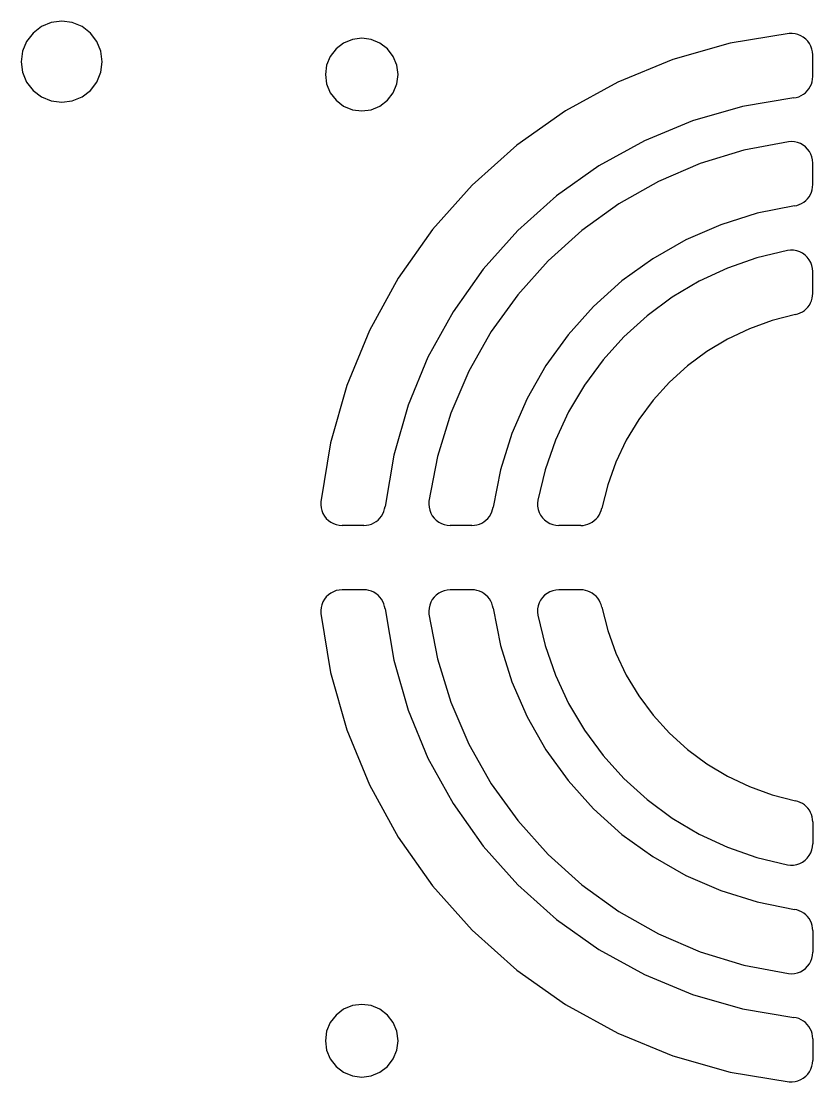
# Model space of a CAD drawing. Extents: x -1267 to 2080, y -21 to 4009.
# Drawn here: x -720.2 to -661.7, y 1482.8 to 1561.3 of the extents above; entities that cross this region are included whole.
import ezdxf

# ---------------------------------------------------------------- set-up
doc = ezdxf.new("R2010")
doc.units = 0
doc.layers.add('Layer0', color=7, linetype='Continuous', true_color=0xffffff)

msp = doc.modelspace()

# ---------------------------------------------------------------- linework, layer by layer
at = {"layer": 'Layer0'}
for p, q in [((-718.017, 1561.225, 0.045), (-718.741, 1560.925, 0.045)), ((-717.241, 1561.327, 0.045), (-718.017, 1561.225, 0.045)), ((-716.464, 1561.225, 0.045), (-717.241, 1561.327, 0.045)), ((-715.741, 1560.925, 0.045), (-716.464, 1561.225, 0.045)), ((-719.362, 1560.448, 0.045), (-719.839, 1559.827, 0.045)), ((-718.741, 1560.925, 0.045), (-719.362, 1560.448, 0.045)), ((-715.119, 1560.448, 0.045), (-715.741, 1560.925, 0.045)), ((-714.643, 1559.827, 0.045), (-715.119, 1560.448, 0.045)), ((-663.428, 1560.408, 0.045), (-667.781, 1559.692, 0.045)), ((-663.206, 1560.416, 0.045), (-663.428, 1560.408, 0.045)), ((-662.986, 1560.393, 0.045), (-663.206, 1560.416, 0.045)), ((-662.77, 1560.34, 0.045), (-662.986, 1560.393, 0.045)), ((-662.565, 1560.257, 0.045), (-662.77, 1560.34, 0.045)), ((-719.839, 1559.827, 0.045), (-720.139, 1559.104, 0.045)), ((-714.343, 1559.104, 0.045), (-714.643, 1559.827, 0.045)), ((-696.387, 1559.71, 0.045), (-696.944, 1559.282, 0.045)), ((-695.737, 1559.979, 0.045), (-696.387, 1559.71, 0.045)), ((-695.04, 1560.07, 0.045), (-695.737, 1559.979, 0.045)), ((-694.344, 1559.979, 0.045), (-695.04, 1560.07, 0.045)), ((-693.694, 1559.71, 0.045), (-694.344, 1559.979, 0.045)), ((-693.137, 1559.282, 0.045), (-693.694, 1559.71, 0.045)), ((-667.781, 1559.692, 0.045), (-672.026, 1558.49, 0.045)), ((-662.373, 1560.146, 0.045), (-662.565, 1560.257, 0.045)), ((-662.198, 1560.01, 0.045), (-662.373, 1560.146, 0.045)), ((-662.044, 1559.85, 0.045), (-662.198, 1560.01, 0.045)), ((-661.913, 1559.671, 0.045), (-662.044, 1559.85, 0.045)), ((-661.809, 1559.476, 0.045), (-661.913, 1559.671, 0.045)), ((-720.139, 1559.104, 0.045), (-720.241, 1558.327, 0.045)), ((-714.241, 1558.327, 0.045), (-714.343, 1559.104, 0.045)), ((-696.944, 1559.282, 0.045), (-697.372, 1558.724, 0.045)), ((-692.709, 1558.724, 0.045), (-693.137, 1559.282, 0.045)), ((-661.733, 1559.267, 0.045), (-661.809, 1559.476, 0.045)), ((-661.687, 1559.05, 0.045), (-661.733, 1559.267, 0.045)), ((-661.672, 1558.829, 0.045), (-661.687, 1559.05, 0.045)), ((-661.672, 1557.232, 0.045), (-661.672, 1558.829, 0.045)), ((-720.241, 1558.327, 0.045), (-720.139, 1557.551, 0.045)), ((-714.343, 1557.551, 0.045), (-714.241, 1558.327, 0.045)), ((-697.641, 1558.075, 0.045), (-697.733, 1557.378, 0.045)), ((-697.372, 1558.724, 0.045), (-697.641, 1558.075, 0.045)), ((-692.44, 1558.075, 0.045), (-692.709, 1558.724, 0.045)), ((-692.348, 1557.378, 0.045), (-692.44, 1558.075, 0.045)), ((-672.026, 1558.49, 0.045), (-676.108, 1556.816, 0.045)), ((-720.139, 1557.551, 0.045), (-719.839, 1556.827, 0.045)), ((-714.643, 1556.827, 0.045), (-714.343, 1557.551, 0.045)), ((-697.733, 1557.378, 0.045), (-697.641, 1556.681, 0.045)), ((-692.44, 1556.681, 0.045), (-692.348, 1557.378, 0.045)), ((-661.683, 1557.04, 0.045), (-661.672, 1557.232, 0.045)), ((-719.839, 1556.827, 0.045), (-719.362, 1556.206, 0.045)), ((-715.119, 1556.206, 0.045), (-714.643, 1556.827, 0.045)), ((-697.641, 1556.681, 0.045), (-697.372, 1556.032, 0.045)), ((-692.709, 1556.032, 0.045), (-692.44, 1556.681, 0.045)), ((-676.108, 1556.816, 0.045), (-679.974, 1554.691, 0.045)), ((-661.956, 1556.325, 0.045), (-661.856, 1556.49, 0.045)), ((-661.856, 1556.49, 0.045), (-661.776, 1556.666, 0.045)), ((-661.776, 1556.666, 0.045), (-661.718, 1556.85, 0.045)), ((-661.718, 1556.85, 0.045), (-661.683, 1557.04, 0.045)), ((-719.362, 1556.206, 0.045), (-718.741, 1555.729, 0.045)), ((-718.741, 1555.729, 0.045), (-718.017, 1555.429, 0.045)), ((-716.464, 1555.429, 0.045), (-715.741, 1555.729, 0.045)), ((-715.741, 1555.729, 0.045), (-715.119, 1556.206, 0.045)), ((-697.372, 1556.032, 0.045), (-696.944, 1555.474, 0.045)), ((-693.137, 1555.474, 0.045), (-692.709, 1556.032, 0.045)), ((-663.083, 1555.655, 0.045), (-666.876, 1555.015, 0.045)), ((-663.083, 1555.655, 0.045), (-662.893, 1555.688, 0.045)), ((-662.893, 1555.688, 0.045), (-662.708, 1555.743, 0.045)), ((-662.708, 1555.743, 0.045), (-662.532, 1555.821, 0.045)), ((-662.532, 1555.821, 0.045), (-662.366, 1555.92, 0.045)), ((-662.366, 1555.92, 0.045), (-662.213, 1556.038, 0.045)), ((-662.213, 1556.038, 0.045), (-662.076, 1556.174, 0.045)), ((-662.076, 1556.174, 0.045), (-661.956, 1556.325, 0.045)), ((-718.017, 1555.429, 0.045), (-717.241, 1555.327, 0.045)), ((-717.241, 1555.327, 0.045), (-716.464, 1555.429, 0.045)), ((-696.944, 1555.474, 0.045), (-696.387, 1555.046, 0.045)), ((-696.387, 1555.046, 0.045), (-695.737, 1554.777, 0.045)), ((-694.344, 1554.777, 0.045), (-693.694, 1555.046, 0.045)), ((-693.694, 1555.046, 0.045), (-693.137, 1555.474, 0.045)), ((-666.876, 1555.015, 0.045), (-670.573, 1553.953, 0.045)), ((-695.737, 1554.777, 0.045), (-695.04, 1554.685, 0.045)), ((-695.04, 1554.685, 0.045), (-694.344, 1554.777, 0.045)), ((-679.974, 1554.691, 0.045), (-683.576, 1552.143, 0.045)), ((-670.573, 1553.953, 0.045), (-674.127, 1552.484, 0.045)), ((-674.127, 1552.484, 0.045), (-677.494, 1550.625, 0.045)), ((-683.576, 1552.143, 0.045), (-686.868, 1549.205, 0.045)), ((-666.778, 1551.774, 0.045), (-669.995, 1550.788, 0.045)), ((-663.473, 1552.408, 0.045), (-666.778, 1551.774, 0.045)), ((-663.248, 1552.422, 0.045), (-663.473, 1552.408, 0.045)), ((-663.023, 1552.404, 0.045), (-663.248, 1552.422, 0.045)), ((-662.803, 1552.355, 0.045), (-663.023, 1552.404, 0.045)), ((-662.592, 1552.275, 0.045), (-662.803, 1552.355, 0.045)), ((-662.395, 1552.166, 0.045), (-662.592, 1552.275, 0.045)), ((-662.215, 1552.03, 0.045), (-662.395, 1552.166, 0.045)), ((-662.056, 1551.87, 0.045), (-662.215, 1552.03, 0.045)), ((-661.921, 1551.689, 0.045), (-662.056, 1551.87, 0.045)), ((-661.814, 1551.491, 0.045), (-661.921, 1551.689, 0.045)), ((-661.735, 1551.28, 0.045), (-661.814, 1551.491, 0.045)), ((-661.688, 1551.059, 0.045), (-661.735, 1551.28, 0.045)), ((-661.672, 1550.834, 0.045), (-661.688, 1551.059, 0.045)), ((-677.494, 1550.625, 0.045), (-680.632, 1548.4, 0.045)), ((-669.995, 1550.788, 0.045), (-673.087, 1549.458, 0.045)), ((-661.672, 1549.232, 0.045), (-661.672, 1550.834, 0.045)), ((-673.087, 1549.458, 0.045), (-676.017, 1547.803, 0.045)), ((-686.868, 1549.205, 0.045), (-689.806, 1545.914, 0.045)), ((-661.848, 1548.504, 0.045), (-661.772, 1548.677, 0.045)), ((-661.772, 1548.677, 0.045), (-661.716, 1548.857, 0.045)), ((-661.716, 1548.857, 0.045), (-661.683, 1549.043, 0.045)), ((-661.683, 1549.043, 0.045), (-661.672, 1549.232, 0.045)), ((-680.632, 1548.4, 0.045), (-683.5, 1545.837, 0.045)), ((-676.017, 1547.803, 0.045), (-678.75, 1545.84, 0.045)), ((-662.669, 1547.758, 0.045), (-662.498, 1547.838, 0.045)), ((-662.498, 1547.838, 0.045), (-662.338, 1547.938, 0.045)), ((-662.338, 1547.938, 0.045), (-662.191, 1548.057, 0.045)), ((-662.191, 1548.057, 0.045), (-662.059, 1548.192, 0.045)), ((-662.059, 1548.192, 0.045), (-661.945, 1548.342, 0.045)), ((-661.945, 1548.342, 0.045), (-661.848, 1548.504, 0.045)), ((-665.795, 1547.111, 0.045), (-668.481, 1546.27, 0.045)), ((-663.033, 1547.66, 0.045), (-665.795, 1547.111, 0.045)), ((-663.033, 1547.66, 0.045), (-662.848, 1547.698, 0.045)), ((-662.848, 1547.698, 0.045), (-662.669, 1547.758, 0.045)), ((-668.481, 1546.27, 0.045), (-671.063, 1545.146, 0.045)), ((-689.806, 1545.914, 0.045), (-692.354, 1542.312, 0.045)), ((-683.5, 1545.837, 0.045), (-686.063, 1542.969, 0.045)), ((-678.75, 1545.84, 0.045), (-681.255, 1543.592, 0.045)), ((-671.063, 1545.146, 0.045), (-673.509, 1543.753, 0.045)), ((-663.552, 1544.357, 0.045), (-665.8, 1543.818, 0.045)), ((-663.321, 1544.383, 0.045), (-663.552, 1544.357, 0.045)), ((-663.089, 1544.375, 0.045), (-663.321, 1544.383, 0.045)), ((-662.861, 1544.333, 0.045), (-663.089, 1544.375, 0.045)), ((-662.641, 1544.259, 0.045), (-662.861, 1544.333, 0.045)), ((-662.434, 1544.153, 0.045), (-662.641, 1544.259, 0.045)), ((-662.245, 1544.018, 0.045), (-662.434, 1544.153, 0.045)), ((-662.078, 1543.857, 0.045), (-662.245, 1544.018, 0.045)), ((-661.936, 1543.674, 0.045), (-662.078, 1543.857, 0.045)), ((-681.255, 1543.592, 0.045), (-683.502, 1541.087, 0.045)), ((-673.509, 1543.753, 0.045), (-675.793, 1542.106, 0.045)), ((-665.8, 1543.818, 0.045), (-667.983, 1543.057, 0.045)), ((-661.822, 1543.471, 0.045), (-661.936, 1543.674, 0.045)), ((-661.739, 1543.255, 0.045), (-661.822, 1543.471, 0.045)), ((-661.689, 1543.028, 0.045), (-661.739, 1543.255, 0.045)), ((-692.354, 1542.312, 0.045), (-694.478, 1538.445, 0.045)), ((-686.063, 1542.969, 0.045), (-688.287, 1539.832, 0.045)), ((-667.983, 1543.057, 0.045), (-670.079, 1542.082, 0.045)), ((-661.672, 1542.797, 0.045), (-661.689, 1543.028, 0.045)), ((-661.672, 1541.179, 0.045), (-661.672, 1542.797, 0.045)), ((-675.793, 1542.106, 0.045), (-677.887, 1540.225, 0.045)), ((-670.079, 1542.082, 0.045), (-672.067, 1540.903, 0.045)), ((-683.502, 1541.087, 0.045), (-685.465, 1538.354, 0.045)), ((-672.067, 1540.903, 0.045), (-673.928, 1539.531, 0.045)), ((-661.764, 1540.646, 0.045), (-661.713, 1540.82, 0.045)), ((-661.713, 1540.82, 0.045), (-661.682, 1540.998, 0.045)), ((-661.682, 1540.998, 0.045), (-661.672, 1541.179, 0.045)), ((-677.887, 1540.225, 0.045), (-679.769, 1538.13, 0.045)), ((-662.439, 1539.82, 0.045), (-662.289, 1539.922, 0.045)), ((-662.289, 1539.922, 0.045), (-662.153, 1540.041, 0.045)), ((-662.153, 1540.041, 0.045), (-662.03, 1540.174, 0.045)), ((-662.03, 1540.174, 0.045), (-661.924, 1540.321, 0.045)), ((-661.924, 1540.321, 0.045), (-661.834, 1540.479, 0.045)), ((-661.834, 1540.479, 0.045), (-661.764, 1540.646, 0.045)), ((-688.287, 1539.832, 0.045), (-690.146, 1536.465, 0.045)), ((-673.928, 1539.531, 0.045), (-675.642, 1537.98, 0.045)), ((-664.678, 1539.182, 0.045), (-666.362, 1538.574, 0.045)), ((-662.943, 1539.623, 0.045), (-664.678, 1539.182, 0.045)), ((-662.943, 1539.623, 0.045), (-662.768, 1539.669, 0.045)), ((-662.768, 1539.669, 0.045), (-662.599, 1539.735, 0.045)), ((-662.599, 1539.735, 0.045), (-662.439, 1539.82, 0.045)), ((-694.478, 1538.445, 0.045), (-696.152, 1534.363, 0.045)), ((-685.465, 1538.354, 0.045), (-687.121, 1535.424, 0.045)), ((-666.362, 1538.574, 0.045), (-667.978, 1537.805, 0.045)), ((-679.769, 1538.13, 0.045), (-681.415, 1535.847, 0.045)), ((-675.642, 1537.98, 0.045), (-677.193, 1536.265, 0.045)), ((-667.978, 1537.805, 0.045), (-669.512, 1536.882, 0.045)), ((-669.512, 1536.882, 0.045), (-670.949, 1535.815, 0.045)), ((-690.146, 1536.465, 0.045), (-691.616, 1532.91, 0.045)), ((-677.193, 1536.265, 0.045), (-678.565, 1534.405, 0.045)), ((-687.121, 1535.424, 0.045), (-688.45, 1532.333, 0.045)), ((-681.415, 1535.847, 0.045), (-682.809, 1533.4, 0.045)), ((-670.949, 1535.815, 0.045), (-672.275, 1534.612, 0.045)), ((-672.275, 1534.612, 0.045), (-673.477, 1533.286, 0.045)), ((-696.152, 1534.363, 0.045), (-697.355, 1530.119, 0.045)), ((-678.565, 1534.405, 0.045), (-679.745, 1532.416, 0.045)), ((-691.616, 1532.91, 0.045), (-692.677, 1529.213, 0.045)), ((-682.809, 1533.4, 0.045), (-683.932, 1530.819, 0.045)), ((-673.477, 1533.286, 0.045), (-674.545, 1531.849, 0.045)), ((-688.45, 1532.333, 0.045), (-689.437, 1529.116, 0.045)), ((-679.745, 1532.416, 0.045), (-680.72, 1530.32, 0.045)), ((-674.545, 1531.849, 0.045), (-675.468, 1530.316, 0.045)), ((-683.932, 1530.819, 0.045), (-684.774, 1528.132, 0.045)), ((-697.355, 1530.119, 0.045), (-698.07, 1525.765, 0.045)), ((-680.72, 1530.32, 0.045), (-681.48, 1528.137, 0.045)), ((-675.468, 1530.316, 0.045), (-676.237, 1528.699, 0.045)), ((-692.677, 1529.213, 0.045), (-693.317, 1525.421, 0.045)), ((-689.437, 1529.116, 0.045), (-690.07, 1525.81, 0.045)), ((-676.237, 1528.699, 0.045), (-676.845, 1527.016, 0.045)), ((-684.774, 1528.132, 0.045), (-685.323, 1525.371, 0.045)), ((-681.48, 1528.137, 0.045), (-682.019, 1525.889, 0.045)), ((-676.845, 1527.016, 0.045), (-677.286, 1525.281, 0.045)), ((-690.07, 1525.81, 0.045), (-690.084, 1525.585, 0.045)), ((-682.019, 1525.889, 0.045), (-682.045, 1525.658, 0.045)), ((-698.07, 1525.765, 0.045), (-698.078, 1525.543, 0.045)), ((-698.078, 1525.543, 0.045), (-698.056, 1525.323, 0.045)), ((-698.056, 1525.323, 0.045), (-698.002, 1525.108, 0.045)), ((-698.002, 1525.108, 0.045), (-697.919, 1524.902, 0.045)), ((-693.484, 1524.869, 0.045), (-693.406, 1525.046, 0.045)), ((-693.406, 1525.046, 0.045), (-693.35, 1525.231, 0.045)), ((-693.35, 1525.231, 0.045), (-693.317, 1525.421, 0.045)), ((-690.084, 1525.585, 0.045), (-690.067, 1525.361, 0.045)), ((-690.067, 1525.361, 0.045), (-690.018, 1525.141, 0.045)), ((-690.018, 1525.141, 0.045), (-689.938, 1524.93, 0.045)), ((-685.501, 1524.836, 0.045), (-685.42, 1525.007, 0.045)), ((-685.42, 1525.007, 0.045), (-685.361, 1525.186, 0.045)), ((-685.361, 1525.186, 0.045), (-685.323, 1525.371, 0.045)), ((-682.045, 1525.658, 0.045), (-682.037, 1525.427, 0.045)), ((-682.037, 1525.427, 0.045), (-681.996, 1525.198, 0.045)), ((-681.996, 1525.198, 0.045), (-681.921, 1524.978, 0.045)), ((-677.398, 1524.937, 0.045), (-677.332, 1525.106, 0.045)), ((-677.332, 1525.106, 0.045), (-677.286, 1525.281, 0.045)), ((-697.919, 1524.902, 0.045), (-697.809, 1524.71, 0.045)), ((-697.809, 1524.71, 0.045), (-697.672, 1524.535, 0.045)), ((-697.672, 1524.535, 0.045), (-697.513, 1524.381, 0.045)), ((-697.513, 1524.381, 0.045), (-697.334, 1524.251, 0.045)), ((-697.334, 1524.251, 0.045), (-697.138, 1524.147, 0.045)), ((-694.153, 1524.193, 0.045), (-693.988, 1524.294, 0.045)), ((-693.988, 1524.294, 0.045), (-693.836, 1524.414, 0.045)), ((-693.836, 1524.414, 0.045), (-693.701, 1524.551, 0.045)), ((-693.701, 1524.551, 0.045), (-693.583, 1524.703, 0.045)), ((-693.583, 1524.703, 0.045), (-693.484, 1524.869, 0.045)), ((-689.938, 1524.93, 0.045), (-689.829, 1524.732, 0.045)), ((-689.829, 1524.732, 0.045), (-689.693, 1524.552, 0.045)), ((-689.693, 1524.552, 0.045), (-689.533, 1524.394, 0.045)), ((-689.533, 1524.394, 0.045), (-689.352, 1524.259, 0.045)), ((-689.352, 1524.259, 0.045), (-689.154, 1524.151, 0.045)), ((-686.167, 1524.186, 0.045), (-686.004, 1524.282, 0.045)), ((-686.004, 1524.282, 0.045), (-685.854, 1524.397, 0.045)), ((-685.854, 1524.397, 0.045), (-685.719, 1524.529, 0.045)), ((-685.719, 1524.529, 0.045), (-685.601, 1524.676, 0.045)), ((-685.601, 1524.676, 0.045), (-685.501, 1524.836, 0.045)), ((-681.921, 1524.978, 0.045), (-681.815, 1524.772, 0.045)), ((-681.815, 1524.772, 0.045), (-681.681, 1524.583, 0.045)), ((-681.681, 1524.583, 0.045), (-681.52, 1524.415, 0.045)), ((-681.52, 1524.415, 0.045), (-681.336, 1524.273, 0.045)), ((-681.336, 1524.273, 0.045), (-681.134, 1524.16, 0.045)), ((-678.141, 1524.172, 0.045), (-677.984, 1524.261, 0.045)), ((-677.984, 1524.261, 0.045), (-677.837, 1524.367, 0.045)), ((-677.837, 1524.367, 0.045), (-677.703, 1524.49, 0.045)), ((-677.703, 1524.49, 0.045), (-677.585, 1524.627, 0.045)), ((-677.585, 1524.627, 0.045), (-677.482, 1524.776, 0.045)), ((-677.482, 1524.776, 0.045), (-677.398, 1524.937, 0.045)), ((-697.138, 1524.147, 0.045), (-696.93, 1524.071, 0.045)), ((-696.93, 1524.071, 0.045), (-696.713, 1524.025, 0.045)), ((-696.713, 1524.025, 0.045), (-696.492, 1524.009, 0.045)), ((-694.895, 1524.009, 0.045), (-696.492, 1524.009, 0.045)), ((-694.895, 1524.009, 0.045), (-694.702, 1524.021, 0.045)), ((-694.702, 1524.021, 0.045), (-694.512, 1524.056, 0.045)), ((-694.512, 1524.056, 0.045), (-694.328, 1524.114, 0.045)), ((-694.328, 1524.114, 0.045), (-694.153, 1524.193, 0.045)), ((-689.154, 1524.151, 0.045), (-688.942, 1524.073, 0.045)), ((-688.942, 1524.073, 0.045), (-688.722, 1524.025, 0.045)), ((-688.722, 1524.025, 0.045), (-688.497, 1524.009, 0.045)), ((-686.894, 1524.009, 0.045), (-688.497, 1524.009, 0.045)), ((-686.894, 1524.009, 0.045), (-686.706, 1524.02, 0.045)), ((-686.706, 1524.02, 0.045), (-686.52, 1524.054, 0.045)), ((-686.52, 1524.054, 0.045), (-686.339, 1524.109, 0.045)), ((-686.339, 1524.109, 0.045), (-686.167, 1524.186, 0.045)), ((-681.134, 1524.16, 0.045), (-680.917, 1524.077, 0.045)), ((-680.917, 1524.077, 0.045), (-680.691, 1524.026, 0.045)), ((-680.691, 1524.026, 0.045), (-680.459, 1524.009, 0.045)), ((-678.842, 1524.009, 0.045), (-680.459, 1524.009, 0.045)), ((-678.842, 1524.009, 0.045), (-678.661, 1524.019, 0.045)), ((-678.661, 1524.019, 0.045), (-678.482, 1524.05, 0.045)), ((-678.482, 1524.05, 0.045), (-678.308, 1524.101, 0.045)), ((-678.308, 1524.101, 0.045), (-678.141, 1524.172, 0.045)), ((-697.513, 1518.875, 0.045), (-697.672, 1518.72, 0.045)), ((-697.334, 1519.005, 0.045), (-697.513, 1518.875, 0.045)), ((-697.138, 1519.109, 0.045), (-697.334, 1519.005, 0.045)), ((-696.93, 1519.185, 0.045), (-697.138, 1519.109, 0.045)), ((-696.713, 1519.231, 0.045), (-696.93, 1519.185, 0.045)), ((-696.492, 1519.247, 0.045), (-696.713, 1519.231, 0.045)), ((-694.895, 1519.247, 0.045), (-696.492, 1519.247, 0.045)), ((-694.702, 1519.235, 0.045), (-694.895, 1519.247, 0.045)), ((-694.512, 1519.2, 0.045), (-694.702, 1519.235, 0.045)), ((-694.328, 1519.142, 0.045), (-694.512, 1519.2, 0.045)), ((-694.153, 1519.062, 0.045), (-694.328, 1519.142, 0.045)), ((-693.988, 1518.962, 0.045), (-694.153, 1519.062, 0.045)), ((-693.836, 1518.842, 0.045), (-693.988, 1518.962, 0.045)), ((-693.701, 1518.705, 0.045), (-693.836, 1518.842, 0.045)), ((-689.533, 1518.862, 0.045), (-689.693, 1518.703, 0.045)), ((-689.352, 1518.997, 0.045), (-689.533, 1518.862, 0.045)), ((-689.154, 1519.104, 0.045), (-689.352, 1518.997, 0.045)), ((-688.942, 1519.183, 0.045), (-689.154, 1519.104, 0.045)), ((-688.722, 1519.231, 0.045), (-688.942, 1519.183, 0.045)), ((-688.497, 1519.247, 0.045), (-688.722, 1519.231, 0.045)), ((-686.894, 1519.247, 0.045), (-688.497, 1519.247, 0.045)), ((-686.706, 1519.235, 0.045), (-686.894, 1519.247, 0.045)), ((-686.52, 1519.202, 0.045), (-686.706, 1519.235, 0.045)), ((-686.339, 1519.147, 0.045), (-686.52, 1519.202, 0.045)), ((-686.167, 1519.07, 0.045), (-686.339, 1519.147, 0.045)), ((-686.004, 1518.974, 0.045), (-686.167, 1519.07, 0.045)), ((-685.854, 1518.859, 0.045), (-686.004, 1518.974, 0.045)), ((-685.719, 1518.727, 0.045), (-685.854, 1518.859, 0.045)), ((-681.52, 1518.84, 0.045), (-681.681, 1518.673, 0.045)), ((-681.336, 1518.982, 0.045), (-681.52, 1518.84, 0.045)), ((-681.134, 1519.096, 0.045), (-681.336, 1518.982, 0.045)), ((-680.917, 1519.179, 0.045), (-681.134, 1519.096, 0.045)), ((-680.691, 1519.23, 0.045), (-680.917, 1519.179, 0.045)), ((-680.459, 1519.247, 0.045), (-680.691, 1519.23, 0.045)), ((-678.842, 1519.247, 0.045), (-680.459, 1519.247, 0.045)), ((-678.661, 1519.236, 0.045), (-678.842, 1519.247, 0.045)), ((-678.482, 1519.205, 0.045), (-678.661, 1519.236, 0.045)), ((-678.308, 1519.154, 0.045), (-678.482, 1519.205, 0.045)), ((-678.141, 1519.084, 0.045), (-678.308, 1519.154, 0.045)), ((-677.984, 1518.995, 0.045), (-678.141, 1519.084, 0.045)), ((-677.837, 1518.888, 0.045), (-677.984, 1518.995, 0.045)), ((-677.703, 1518.766, 0.045), (-677.837, 1518.888, 0.045)), ((-677.585, 1518.629, 0.045), (-677.703, 1518.766, 0.045)), ((-698.002, 1518.148, 0.045), (-698.056, 1517.933, 0.045)), ((-697.919, 1518.354, 0.045), (-698.002, 1518.148, 0.045)), ((-697.809, 1518.546, 0.045), (-697.919, 1518.354, 0.045)), ((-697.672, 1518.72, 0.045), (-697.809, 1518.546, 0.045)), ((-693.583, 1518.552, 0.045), (-693.701, 1518.705, 0.045)), ((-693.484, 1518.386, 0.045), (-693.583, 1518.552, 0.045)), ((-693.406, 1518.21, 0.045), (-693.484, 1518.386, 0.045)), ((-693.35, 1518.025, 0.045), (-693.406, 1518.21, 0.045)), ((-693.317, 1517.835, 0.045), (-693.35, 1518.025, 0.045)), ((-690.018, 1518.115, 0.045), (-690.067, 1517.895, 0.045)), ((-689.938, 1518.326, 0.045), (-690.018, 1518.115, 0.045)), ((-689.829, 1518.523, 0.045), (-689.938, 1518.326, 0.045)), ((-689.693, 1518.703, 0.045), (-689.829, 1518.523, 0.045)), ((-685.601, 1518.58, 0.045), (-685.719, 1518.727, 0.045)), ((-685.501, 1518.42, 0.045), (-685.601, 1518.58, 0.045)), ((-685.42, 1518.249, 0.045), (-685.501, 1518.42, 0.045)), ((-685.361, 1518.07, 0.045), (-685.42, 1518.249, 0.045)), ((-685.323, 1517.885, 0.045), (-685.361, 1518.07, 0.045)), ((-681.996, 1518.058, 0.045), (-682.037, 1517.829, 0.045)), ((-681.921, 1518.277, 0.045), (-681.996, 1518.058, 0.045)), ((-681.815, 1518.484, 0.045), (-681.921, 1518.277, 0.045)), ((-681.681, 1518.673, 0.045), (-681.815, 1518.484, 0.045)), ((-677.482, 1518.479, 0.045), (-677.585, 1518.629, 0.045)), ((-677.398, 1518.319, 0.045), (-677.482, 1518.479, 0.045)), ((-677.332, 1518.15, 0.045), (-677.398, 1518.319, 0.045)), ((-677.286, 1517.975, 0.045), (-677.332, 1518.15, 0.045)), ((-677.286, 1517.975, 0.045), (-676.845, 1516.24, 0.045)), ((-698.056, 1517.933, 0.045), (-698.078, 1517.712, 0.045)), ((-698.078, 1517.712, 0.045), (-698.07, 1517.491, 0.045)), ((-698.07, 1517.491, 0.045), (-697.355, 1513.137, 0.045)), ((-693.317, 1517.835, 0.045), (-692.677, 1514.042, 0.045)), ((-690.067, 1517.895, 0.045), (-690.084, 1517.67, 0.045)), ((-690.084, 1517.67, 0.045), (-690.07, 1517.445, 0.045)), ((-690.07, 1517.445, 0.045), (-689.437, 1514.14, 0.045)), ((-685.323, 1517.885, 0.045), (-684.774, 1515.124, 0.045)), ((-682.037, 1517.829, 0.045), (-682.045, 1517.597, 0.045)), ((-682.045, 1517.597, 0.045), (-682.019, 1517.367, 0.045)), ((-682.019, 1517.367, 0.045), (-681.48, 1515.119, 0.045)), ((-676.845, 1516.24, 0.045), (-676.237, 1514.557, 0.045)), ((-684.774, 1515.124, 0.045), (-683.932, 1512.437, 0.045)), ((-681.48, 1515.119, 0.045), (-680.72, 1512.935, 0.045)), ((-692.677, 1514.042, 0.045), (-691.616, 1510.346, 0.045)), ((-689.437, 1514.14, 0.045), (-688.45, 1510.923, 0.045)), ((-676.237, 1514.557, 0.045), (-675.468, 1512.94, 0.045)), ((-697.355, 1513.137, 0.045), (-696.152, 1508.892, 0.045)), ((-680.72, 1512.935, 0.045), (-679.745, 1510.839, 0.045)), ((-675.468, 1512.94, 0.045), (-674.545, 1511.406, 0.045)), ((-683.932, 1512.437, 0.045), (-682.809, 1509.856, 0.045)), ((-688.45, 1510.923, 0.045), (-687.121, 1507.831, 0.045)), ((-674.545, 1511.406, 0.045), (-673.477, 1509.97, 0.045)), ((-691.616, 1510.346, 0.045), (-690.146, 1506.791, 0.045)), ((-679.745, 1510.839, 0.045), (-678.565, 1508.851, 0.045)), ((-682.809, 1509.856, 0.045), (-681.415, 1507.409, 0.045)), ((-673.477, 1509.97, 0.045), (-672.275, 1508.644, 0.045)), ((-696.152, 1508.892, 0.045), (-694.478, 1504.81, 0.045)), ((-678.565, 1508.851, 0.045), (-677.193, 1506.99, 0.045)), ((-672.275, 1508.644, 0.045), (-670.949, 1507.441, 0.045)), ((-687.121, 1507.831, 0.045), (-685.465, 1504.902, 0.045)), ((-681.415, 1507.409, 0.045), (-679.769, 1505.125, 0.045)), ((-677.193, 1506.99, 0.045), (-675.642, 1505.276, 0.045)), ((-670.949, 1507.441, 0.045), (-669.512, 1506.373, 0.045)), ((-690.146, 1506.791, 0.045), (-688.287, 1503.424, 0.045)), ((-669.512, 1506.373, 0.045), (-667.978, 1505.451, 0.045)), ((-667.978, 1505.451, 0.045), (-666.362, 1504.682, 0.045)), ((-694.478, 1504.81, 0.045), (-692.354, 1500.944, 0.045)), ((-685.465, 1504.902, 0.045), (-683.502, 1502.168, 0.045)), ((-679.769, 1505.125, 0.045), (-677.887, 1503.031, 0.045)), ((-675.642, 1505.276, 0.045), (-673.928, 1503.725, 0.045)), ((-666.362, 1504.682, 0.045), (-664.678, 1504.074, 0.045)), ((-664.678, 1504.074, 0.045), (-662.943, 1503.632, 0.045)), ((-688.287, 1503.424, 0.045), (-686.063, 1500.286, 0.045)), ((-677.887, 1503.031, 0.045), (-675.793, 1501.15, 0.045)), ((-673.928, 1503.725, 0.045), (-672.067, 1502.353, 0.045)), ((-662.768, 1503.586, 0.045), (-662.943, 1503.632, 0.045)), ((-662.599, 1503.52, 0.045), (-662.768, 1503.586, 0.045)), ((-662.439, 1503.436, 0.045), (-662.599, 1503.52, 0.045)), ((-662.289, 1503.334, 0.045), (-662.439, 1503.436, 0.045)), ((-662.153, 1503.215, 0.045), (-662.289, 1503.334, 0.045)), ((-662.03, 1503.081, 0.045), (-662.153, 1503.215, 0.045)), ((-661.924, 1502.935, 0.045), (-662.03, 1503.081, 0.045)), ((-672.067, 1502.353, 0.045), (-670.079, 1501.174, 0.045)), ((-661.834, 1502.777, 0.045), (-661.924, 1502.935, 0.045)), ((-661.764, 1502.61, 0.045), (-661.834, 1502.777, 0.045)), ((-661.713, 1502.436, 0.045), (-661.764, 1502.61, 0.045)), ((-661.682, 1502.258, 0.045), (-661.713, 1502.436, 0.045)), ((-661.672, 1502.077, 0.045), (-661.682, 1502.258, 0.045)), ((-683.502, 1502.168, 0.045), (-681.255, 1499.663, 0.045)), ((-661.672, 1502.077, 0.045), (-661.672, 1500.459, 0.045)), ((-692.354, 1500.944, 0.045), (-689.806, 1497.342, 0.045)), ((-675.793, 1501.15, 0.045), (-673.509, 1499.503, 0.045)), ((-670.079, 1501.174, 0.045), (-667.983, 1500.199, 0.045)), ((-686.063, 1500.286, 0.045), (-683.5, 1497.418, 0.045)), ((-667.983, 1500.199, 0.045), (-665.8, 1499.438, 0.045)), ((-661.822, 1499.784, 0.045), (-661.739, 1500.001, 0.045)), ((-661.739, 1500.001, 0.045), (-661.689, 1500.228, 0.045)), ((-661.689, 1500.228, 0.045), (-661.672, 1500.459, 0.045)), ((-681.255, 1499.663, 0.045), (-678.75, 1497.416, 0.045)), ((-673.509, 1499.503, 0.045), (-671.063, 1498.11, 0.045)), ((-665.8, 1499.438, 0.045), (-663.552, 1498.899, 0.045)), ((-662.434, 1499.103, 0.045), (-662.245, 1499.238, 0.045)), ((-662.245, 1499.238, 0.045), (-662.078, 1499.399, 0.045)), ((-662.078, 1499.399, 0.045), (-661.936, 1499.582, 0.045)), ((-661.936, 1499.582, 0.045), (-661.822, 1499.784, 0.045)), ((-663.552, 1498.899, 0.045), (-663.321, 1498.873, 0.045)), ((-663.321, 1498.873, 0.045), (-663.089, 1498.881, 0.045)), ((-663.089, 1498.881, 0.045), (-662.861, 1498.923, 0.045)), ((-662.861, 1498.923, 0.045), (-662.641, 1498.997, 0.045)), ((-662.641, 1498.997, 0.045), (-662.434, 1499.103, 0.045)), ((-671.063, 1498.11, 0.045), (-668.481, 1496.986, 0.045)), ((-689.806, 1497.342, 0.045), (-686.868, 1494.051, 0.045)), ((-683.5, 1497.418, 0.045), (-680.632, 1494.856, 0.045)), ((-678.75, 1497.416, 0.045), (-676.017, 1495.453, 0.045)), ((-668.481, 1496.986, 0.045), (-665.795, 1496.145, 0.045)), ((-665.795, 1496.145, 0.045), (-663.033, 1495.596, 0.045)), ((-676.017, 1495.453, 0.045), (-673.087, 1493.797, 0.045)), ((-662.848, 1495.558, 0.045), (-663.033, 1495.596, 0.045)), ((-662.669, 1495.498, 0.045), (-662.848, 1495.558, 0.045)), ((-662.498, 1495.418, 0.045), (-662.669, 1495.498, 0.045)), ((-662.338, 1495.317, 0.045), (-662.498, 1495.418, 0.045)), ((-662.191, 1495.199, 0.045), (-662.338, 1495.317, 0.045)), ((-662.059, 1495.064, 0.045), (-662.191, 1495.199, 0.045)), ((-680.632, 1494.856, 0.045), (-677.494, 1492.631, 0.045)), ((-661.945, 1494.914, 0.045), (-662.059, 1495.064, 0.045)), ((-661.848, 1494.752, 0.045), (-661.945, 1494.914, 0.045)), ((-661.772, 1494.579, 0.045), (-661.848, 1494.752, 0.045)), ((-661.716, 1494.398, 0.045), (-661.772, 1494.579, 0.045)), ((-661.683, 1494.213, 0.045), (-661.716, 1494.398, 0.045)), ((-686.868, 1494.051, 0.045), (-683.576, 1491.112, 0.045)), ((-673.087, 1493.797, 0.045), (-669.995, 1492.468, 0.045)), ((-661.672, 1494.024, 0.045), (-661.683, 1494.213, 0.045)), ((-661.672, 1494.024, 0.045), (-661.672, 1492.421, 0.045)), ((-677.494, 1492.631, 0.045), (-674.127, 1490.772, 0.045)), ((-669.995, 1492.468, 0.045), (-666.778, 1491.481, 0.045)), ((-661.735, 1491.976, 0.045), (-661.688, 1492.196, 0.045)), ((-661.688, 1492.196, 0.045), (-661.672, 1492.421, 0.045)), ((-666.778, 1491.481, 0.045), (-663.473, 1490.848, 0.045)), ((-662.215, 1491.226, 0.045), (-662.056, 1491.386, 0.045)), ((-662.056, 1491.386, 0.045), (-661.921, 1491.566, 0.045)), ((-661.921, 1491.566, 0.045), (-661.814, 1491.765, 0.045)), ((-661.814, 1491.765, 0.045), (-661.735, 1491.976, 0.045)), ((-683.576, 1491.112, 0.045), (-679.974, 1488.565, 0.045)), ((-674.127, 1490.772, 0.045), (-670.573, 1489.303, 0.045)), ((-663.473, 1490.848, 0.045), (-663.248, 1490.834, 0.045)), ((-663.248, 1490.834, 0.045), (-663.023, 1490.851, 0.045)), ((-663.023, 1490.851, 0.045), (-662.803, 1490.901, 0.045)), ((-662.803, 1490.901, 0.045), (-662.592, 1490.981, 0.045)), ((-662.592, 1490.981, 0.045), (-662.395, 1491.09, 0.045)), ((-662.395, 1491.09, 0.045), (-662.215, 1491.226, 0.045)), ((-670.573, 1489.303, 0.045), (-666.876, 1488.241, 0.045)), ((-696.387, 1488.21, 0.045), (-696.944, 1487.782, 0.045)), ((-695.737, 1488.479, 0.045), (-696.387, 1488.21, 0.045)), ((-695.04, 1488.57, 0.045), (-695.737, 1488.479, 0.045)), ((-694.344, 1488.479, 0.045), (-695.04, 1488.57, 0.045)), ((-693.694, 1488.21, 0.045), (-694.344, 1488.479, 0.045)), ((-693.137, 1487.782, 0.045), (-693.694, 1488.21, 0.045)), ((-679.974, 1488.565, 0.045), (-676.108, 1486.44, 0.045)), ((-666.876, 1488.241, 0.045), (-663.083, 1487.601, 0.045)), ((-696.944, 1487.782, 0.045), (-697.372, 1487.224, 0.045)), ((-692.709, 1487.224, 0.045), (-693.137, 1487.782, 0.045)), ((-662.893, 1487.568, 0.045), (-663.083, 1487.601, 0.045)), ((-662.708, 1487.512, 0.045), (-662.893, 1487.568, 0.045)), ((-662.532, 1487.434, 0.045), (-662.708, 1487.512, 0.045)), ((-662.366, 1487.336, 0.045), (-662.532, 1487.434, 0.045)), ((-662.213, 1487.218, 0.045), (-662.366, 1487.336, 0.045)), ((-697.641, 1486.575, 0.045), (-697.733, 1485.878, 0.045)), ((-697.372, 1487.224, 0.045), (-697.641, 1486.575, 0.045)), ((-692.44, 1486.575, 0.045), (-692.709, 1487.224, 0.045)), ((-692.348, 1485.878, 0.045), (-692.44, 1486.575, 0.045)), ((-662.076, 1487.082, 0.045), (-662.213, 1487.218, 0.045)), ((-661.956, 1486.931, 0.045), (-662.076, 1487.082, 0.045)), ((-661.856, 1486.766, 0.045), (-661.956, 1486.931, 0.045)), ((-661.776, 1486.59, 0.045), (-661.856, 1486.766, 0.045)), ((-661.718, 1486.406, 0.045), (-661.776, 1486.59, 0.045)), ((-697.733, 1485.878, 0.045), (-697.641, 1485.181, 0.045)), ((-692.44, 1485.181, 0.045), (-692.348, 1485.878, 0.045)), ((-676.108, 1486.44, 0.045), (-672.026, 1484.766, 0.045)), ((-661.683, 1486.216, 0.045), (-661.718, 1486.406, 0.045)), ((-661.672, 1486.023, 0.045), (-661.683, 1486.216, 0.045)), ((-661.672, 1486.023, 0.045), (-661.672, 1484.426, 0.045)), ((-697.641, 1485.181, 0.045), (-697.372, 1484.532, 0.045)), ((-692.709, 1484.532, 0.045), (-692.44, 1485.181, 0.045)), ((-697.372, 1484.532, 0.045), (-696.944, 1483.974, 0.045)), ((-693.137, 1483.974, 0.045), (-692.709, 1484.532, 0.045)), ((-672.026, 1484.766, 0.045), (-667.781, 1483.563, 0.045)), ((-661.733, 1483.989, 0.045), (-661.687, 1484.205, 0.045)), ((-661.687, 1484.205, 0.045), (-661.672, 1484.426, 0.045)), ((-696.944, 1483.974, 0.045), (-696.387, 1483.546, 0.045)), ((-696.387, 1483.546, 0.045), (-695.737, 1483.277, 0.045)), ((-694.344, 1483.277, 0.045), (-693.694, 1483.546, 0.045)), ((-693.694, 1483.546, 0.045), (-693.137, 1483.974, 0.045)), ((-667.781, 1483.563, 0.045), (-663.428, 1482.848, 0.045)), ((-662.044, 1483.405, 0.045), (-661.913, 1483.585, 0.045)), ((-661.913, 1483.585, 0.045), (-661.809, 1483.78, 0.045)), ((-661.809, 1483.78, 0.045), (-661.733, 1483.989, 0.045)), ((-695.737, 1483.277, 0.045), (-695.04, 1483.185, 0.045)), ((-695.04, 1483.185, 0.045), (-694.344, 1483.277, 0.045)), ((-663.428, 1482.848, 0.045), (-663.206, 1482.84, 0.045)), ((-663.206, 1482.84, 0.045), (-662.986, 1482.863, 0.045)), ((-662.986, 1482.863, 0.045), (-662.77, 1482.916, 0.045)), ((-662.77, 1482.916, 0.045), (-662.565, 1482.999, 0.045)), ((-662.565, 1482.999, 0.045), (-662.373, 1483.11, 0.045)), ((-662.373, 1483.11, 0.045), (-662.198, 1483.246, 0.045)), ((-662.198, 1483.246, 0.045), (-662.044, 1483.405, 0.045))]:
    msp.add_line(p, q, dxfattribs=at)

doc.saveas('drawing.dxf')
